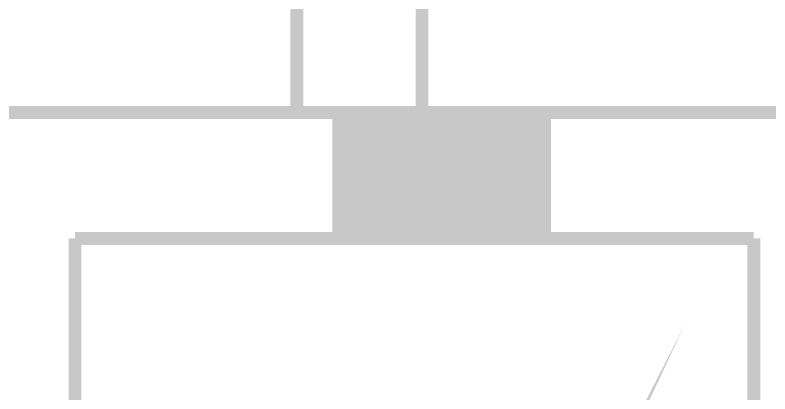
# Model space of a CAD drawing. Header units: inches. Extents: x -524 to 1067, y -71 to 1110.
# Drawn here: x 841.8 to 896.1, y 272.3 to 299.6 of the extents above; entities that cross this region are included whole.
import ezdxf

# ---------------------------------------------------------------- set-up
doc = ezdxf.new("R2010")
doc.units = ezdxf.units.IN
doc.header["$MEASUREMENT"] = 0
doc.layers.add('H', color=7, linetype='Continuous')
doc.layers.add('P', color=7, linetype='Continuous')

msp = doc.modelspace()

# ---------------------------------------------------------------- hatches: boundary and pattern name
at = {"layer": 'H', "linetype": 'Continuous'}
msp.add_hatch(color=256, dxfattribs=at).paths.add_polyline_path([(865.0620416468073, 283.5297745204766), (865.0620416468073, 292.5412242657291), (879.935131040045, 292.5412242657291), (879.935131040045, 283.5297745204766), (865.0620416468073, 283.5297745204766)])

# ---------------------------------------------------------------- linework, layer by layer
at = {"layer": 'P', "const_width": 0.927058823529412}
for points in [[(871.0514256208694, 292.6069213477115), (871.0514256208694, 439.520196011908)], [(871.0514256208694, 349.5845406158913), (871.0514256208694, 292.6069213477115)], [(862.0363260377292, 292.6069213477115), (862.0363260377292, 313.4657448771234)], [(865.9635516051212, 292.6069213477115), (799.7189939395353, 292.6069213477115)], [(879.8694339580625, 292.6069213477115), (865.0620416468073, 283.5297745204766), (879.8694339580625, 283.5297745204766)], [(879.8694339580625, 292.6069213477115), (865.0620416468073, 283.5297745204766)], [(865.0620416468073, 283.5297745204766), (865.0620416468073, 292.6069213477115)], [(865.0620416468073, 292.6069213477115), (879.8694339580625, 292.6069213477115)], [(952.8771412299475, 292.6069213477115), (871.0514256208694, 292.6069213477115)], [(879.8694339580625, 283.5297745204766), (879.8694339580625, 292.6069213477115)], [(894.9359647593592, 283.5297745204766), (846.071935116006, 283.5297745204766)], [(846.071935116006, 269.6238921675356), (846.071935116006, 283.5297745204766)], [(894.9359647593592, 283.5297745204766), (894.9359647593592, 245.5459116209861)], [(894.9359647593592, 267.5653835987537), (894.9359647593592, 283.5297745204766)], [(894.9359647593592, 245.5459116209861), (894.9359647593592, 283.5297745204766)], [(894.9359647593592, 255.5245684065351), (894.9359647593592, 283.5297745204766)], [(878.2598554494937, 253.2069213477115), (878.5189939395354, 252.0499227372437), (878.2598554494937, 253.4003627557708)], [(874.7852097802022, 262.6709509910648), (876.8437183489841, 261.0613724824962), (874.591768372143, 262.9300894811066), (874.7852097802022, 262.6709509910648)], [(879.6759925500032, 256.1705897126952), (878.2598554494937, 253.4003627557708), (879.6759925500032, 256.4260783648491), (879.6759925500032, 256.1705897126952)]]:
    msp.add_lwpolyline(points, dxfattribs=at)

doc.saveas('drawing.dxf')
